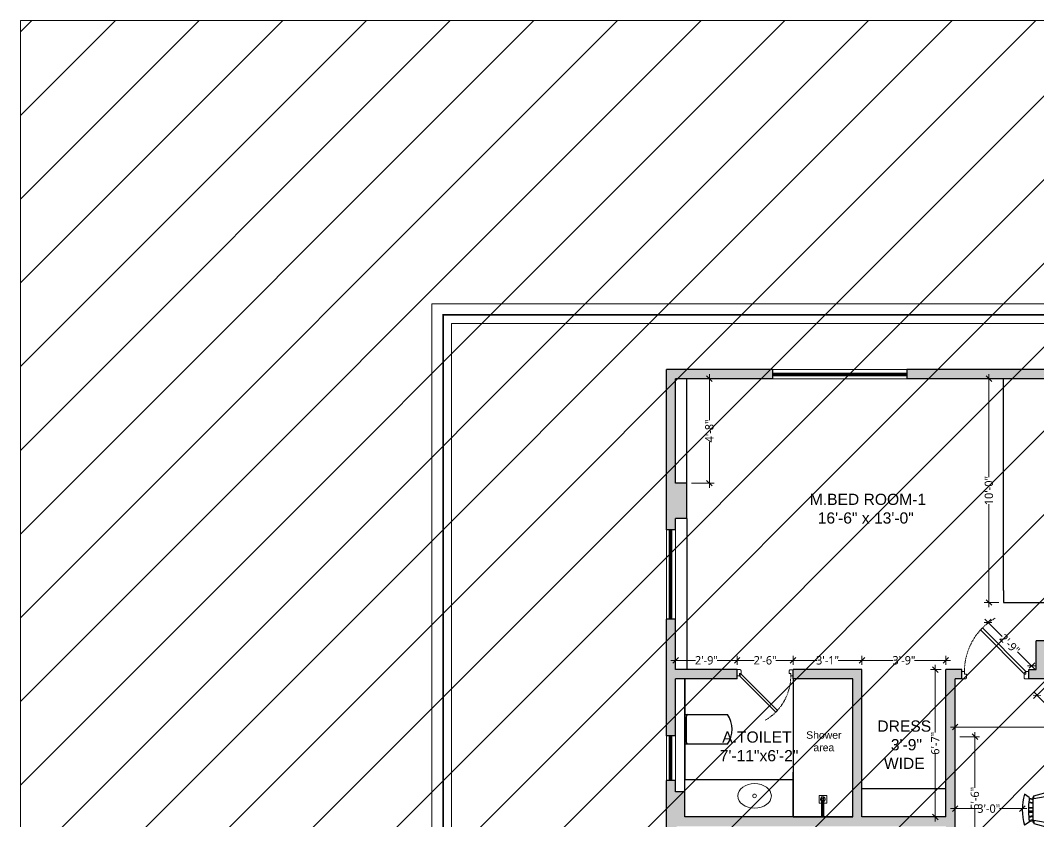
# Model space of a CAD drawing. Header units: inches. Extents: x -179 to 4134, y -2155 to 815.
# Drawn here: x -179 to 367, y 385 to 815 of the extents above; entities that cross this region are included whole.
import ezdxf

# ---------------------------------------------------------------- set-up
doc = ezdxf.new("R2010")
doc.units = ezdxf.units.IN
doc.header["$LTSCALE"] = 5
doc.linetypes.add('HIDDEN', pattern=[0.375, 0.25, -0.125])
for name, color, linetype, lineweight in [('DIM', 5, 'Continuous', 9), ('doors', 24, 'Continuous', 9), ('text', 7, 'Continuous', 5), ('title', 7, 'Continuous', 5), ('wall', 7, 'Continuous', 30), ('wall hatch', 252, 'Continuous', 5), ('window', 162, 'Continuous', 9)]:
    doc.layers.add(name, color=color, linetype=linetype, lineweight=lineweight)
doc.layers.add('FURNITURE', color=8, linetype='Continuous')
doc.styles.add('irfan', font='trebuc.ttf')
doc.styles.add('KARUN', font='arial.ttf')
doc.dimstyles.new('IRFAN', dxfattribs={"dimtxt": 4.5, "dimasz": 3, "dimexe": 2.5, "dimexo": 2.5, "dimgap": 0.09, "dimtad": 0, "dimdec": 1, "dimzin": 3, "dimdsep": 46, "dimlunit": 4, "dimtxsty": 'irfan', "dimblk": 'OBLIQUE', "dimcen": 2, "dimdle": 2.5, "dimclrd": 251, "dimclre": 251, "dimclrt": 7, "dimadec": 0, "dimazin": 0, "dimtm": 1e-09, "dimtfac": 1, "dimtdec": 1, "dimtofl": 0, "dimtmove": 0, "dimatfit": 3, "dimfxl": 2, "dimtolj": 1, "dimtzin": 0, "dimlwd": 0, "dimlwe": -1, "dimarcsym": 0})

# ---------------------------------------------------------------- blocks, each defined once
blk = doc.blocks.new('d2')
at = {"layer": 'doors'}
blk.add_lwpolyline([(-25.9, 26.27), (-2.56, 2.94), (-1.5, 4), (-24.84, 27.34), (-25.9, 26.27)], dxfattribs=at)
blk.add_lwpolyline([(-36, 0), (-34, 0), (-36, 0), (-36, 4), (-34.5, 4), (-34.5, 2.5), (-33.5, 2.5), (-33.5, 0.5), (-33.62, 0.5), (-33.62, 0.38, -0.414214), (-33.88, 0.12), (-34, 0.12), (-34, 0)], format="xyb", dxfattribs=at)
blk.add_lwpolyline([(0, 4), (-1.5, 4), (-1.5, 2.5), (-2.5, 2.5), (-2.5, 0.5), (-2.38, 0.5), (-2.38, 0.38, 0.414214), (-2.12, 0.12), (-2, 0.12), (-2, 0), (0, 0), (-2, 0), (0, 0), (0, 4)], format="xyb", close=True, dxfattribs=at)
at = {"layer": 'doors', "color": 144, "linetype": 'HIDDEN', "ltscale": 0.5}
blk.add_arc((-1.5, 4), 33.03, 120, 182.6026, dxfattribs=at)
blk = doc.blocks.new('door')
at = {"layer": 'doors', "linetype": 'Continuous'}
blk.add_line((0, 0), (0, 0), dxfattribs=at)
at = {"layer": 'doors', "xscale": -1.166666666666717, "yscale": 1.166666666666717, "zscale": 1.166666666666717, "rotation": 270}
blk.add_blockref('d2', (0, 0), dxfattribs=at)
blk = doc.blocks.new('_Oblique')
at = {"color": 0, "linetype": 'ByBlock', "lineweight": -2}
blk.add_line((-0.5, -0.5), (0.5, 0.5), dxfattribs=at)
blk = doc.blocks.new('*D18')
at = {"layer": 'Defpoints', "color": 0, "ltscale": 0.25, "transparency": 16777216}
for p in [(348.25, 622.3), (340.36, 502.3), (348.25, 502.3)]:
    blk.add_point(p, dxfattribs=at)
at = {"layer": 'DIM', "color": 251, "lineweight": 0, "ltscale": 0.25, "transparency": 16777216}
for p, q in [((340.36, 624.8), (340.36, 569.49)), ((340.36, 499.8), (340.36, 555.1))]:
    blk.add_line(p, q, dxfattribs=at)
at = {"layer": 'DIM', "color": 1, "ltscale": 0.25, "transparency": 16777216}
for p, q in [((345.75, 622.3), (337.86, 622.3)), ((345.75, 502.3), (337.86, 502.3))]:
    blk.add_line(p, q, dxfattribs=at)
at = {"layer": 'DIM', "color": 251, "lineweight": 0, "ltscale": 0.25, "transparency": 16777216, "xscale": 3, "yscale": 3, "zscale": 3}
for p, rotation in [((340.36, 622.3), 90), ((340.36, 502.3), 270)]:
    blk.add_blockref('_Oblique', p, dxfattribs=dict(at, rotation=rotation))
at = {"layer": 'DIM', "color": 1, "ltscale": 0.25, "transparency": 16777216, "insert": (340.36, 562.3), "char_height": 4.5, "attachment_point": 5, "rotation": 90, "style": 'irfan'}
blk.add_mtext('\\A1;10\'-0"', dxfattribs=at)
blk = doc.blocks.new('*D27')
at = {"layer": 'Defpoints', "color": 0, "transparency": 16777216}
for p in [(322.25, 430.3), (322.25, 364.3), (332.85, 364.3)]:
    blk.add_point(p, dxfattribs=at)
at = {"layer": 'DIM', "color": 251, "lineweight": 0, "ltscale": 0.25, "transparency": 16777216}
for p, q in [((332.85, 432.8), (332.85, 402.97)), ((332.85, 361.8), (332.85, 391.63))]:
    blk.add_line(p, q, dxfattribs=at)
at = {"layer": 'DIM', "color": 1, "ltscale": 0.25, "transparency": 16777216}
for p, q in [((324.75, 430.3), (335.35, 430.3)), ((324.75, 364.3), (335.35, 364.3))]:
    blk.add_line(p, q, dxfattribs=at)
at = {"layer": 'DIM', "color": 251, "linetype": 'ByBlock', "lineweight": 0, "transparency": 16777216, "xscale": 3, "yscale": 3, "zscale": 3}
for p, rotation in [((332.85, 430.3), 89.99999999999606), ((332.85, 364.3), 269.999999999996)]:
    blk.add_blockref('_Oblique', p, dxfattribs=dict(at, rotation=rotation))
at = {"layer": 'DIM', "color": 1, "ltscale": 0.25, "transparency": 16777216, "insert": (332.85, 397.3), "char_height": 4.5, "attachment_point": 5, "rotation": 90, "style": 'irfan'}
blk.add_mtext('\\A1;5\'-6"', dxfattribs=at)
blk = doc.blocks.new('*D31')
at = {"layer": 'Defpoints', "color": 0, "ltscale": 0.25, "transparency": 16777216}
for p in [(317.25, 471.29), (272.25, 466.3), (317.25, 466.3)]:
    blk.add_point(p, dxfattribs=at)
at = {"layer": 'DIM', "color": 251, "lineweight": 0, "ltscale": 0.25, "transparency": 16777216}
for p, q in [((269.75, 471.29), (289.05, 471.29)), ((319.75, 471.29), (300.45, 471.29))]:
    blk.add_line(p, q, dxfattribs=at)
at = {"layer": 'DIM', "color": 1, "ltscale": 0.25, "transparency": 16777216}
for p, q in [((272.25, 468.8), (272.25, 473.79)), ((317.25, 468.8), (317.25, 473.79))]:
    blk.add_line(p, q, dxfattribs=at)
at = {"layer": 'DIM', "color": 251, "lineweight": 0, "ltscale": 0.25, "transparency": 16777216, "xscale": 3, "yscale": 3, "zscale": 3, "rotation": 180}
blk.add_blockref('_Oblique', (272.25, 471.29), dxfattribs=at)
at = {"layer": 'DIM', "color": 251, "lineweight": 0, "ltscale": 0.25, "transparency": 16777216, "xscale": 3, "yscale": 3, "zscale": 3}
blk.add_blockref('_Oblique', (317.25, 471.29), dxfattribs=at)
at = {"layer": 'DIM', "color": 1, "ltscale": 0.25, "transparency": 16777216, "insert": (294.75, 471.29), "char_height": 4.5, "attachment_point": 5, "style": 'irfan'}
blk.add_mtext('\\A1;3\'-9"', dxfattribs=at)
blk = doc.blocks.new('*D32')
at = {"layer": 'Defpoints', "color": 0, "ltscale": 0.25, "transparency": 16777216}
for p in [(317.25, 466.3), (311.55, 387.3), (317.25, 387.3)]:
    blk.add_point(p, dxfattribs=at)
at = {"layer": 'DIM', "color": 1, "ltscale": 0.25, "transparency": 16777216}
for p, q in [((314.75, 466.3), (309.05, 466.3)), ((314.75, 387.3), (309.05, 387.3))]:
    blk.add_line(p, q, dxfattribs=at)
at = {"layer": 'DIM', "color": 251, "lineweight": 0, "ltscale": 0.25, "transparency": 16777216}
for p, q in [((311.55, 468.8), (311.55, 432.54)), ((311.55, 384.8), (311.55, 421.06))]:
    blk.add_line(p, q, dxfattribs=at)
at = {"layer": 'DIM', "color": 251, "lineweight": 0, "ltscale": 0.25, "transparency": 16777216, "xscale": 3, "yscale": 3, "zscale": 3}
for p, rotation in [((311.55, 466.3), 90), ((311.55, 387.3), 270)]:
    blk.add_blockref('_Oblique', p, dxfattribs=dict(at, rotation=rotation))
at = {"layer": 'DIM', "color": 1, "ltscale": 0.25, "transparency": 16777216, "insert": (311.55, 426.8), "char_height": 4.5, "attachment_point": 5, "rotation": 90, "style": 'irfan'}
blk.add_mtext('\\A1;6\'-7"', dxfattribs=at)
blk = doc.blocks.new('*D33')
at = {"layer": 'Defpoints', "color": 0, "ltscale": 0.25, "transparency": 16777216}
for p in [(235.25, 471.29), (235.25, 466.3), (272.25, 466.3)]:
    blk.add_point(p, dxfattribs=at)
at = {"layer": 'DIM', "color": 251, "lineweight": 0, "ltscale": 0.25, "transparency": 16777216}
for p, q in [((232.75, 471.29), (248.05, 471.29)), ((274.75, 471.29), (259.45, 471.29))]:
    blk.add_line(p, q, dxfattribs=at)
at = {"layer": 'DIM', "color": 1, "ltscale": 0.25, "transparency": 16777216}
for p, q in [((235.25, 468.8), (235.25, 473.79)), ((272.25, 468.8), (272.25, 473.79))]:
    blk.add_line(p, q, dxfattribs=at)
at = {"layer": 'DIM', "color": 251, "lineweight": 0, "ltscale": 0.25, "transparency": 16777216, "xscale": 3, "yscale": 3, "zscale": 3, "rotation": 180.0000000000003}
blk.add_blockref('_Oblique', (235.25, 471.29), dxfattribs=at)
at = {"layer": 'DIM', "color": 251, "lineweight": 0, "ltscale": 0.25, "transparency": 16777216, "xscale": 3, "yscale": 3, "zscale": 3}
blk.add_blockref('_Oblique', (272.25, 471.29), dxfattribs=at)
at = {"layer": 'DIM', "color": 1, "ltscale": 0.25, "transparency": 16777216, "insert": (253.75, 471.29), "char_height": 4.5, "attachment_point": 5, "style": 'irfan'}
blk.add_mtext('\\A1;3\'-1"', dxfattribs=at)
blk = doc.blocks.new('*D34')
at = {"layer": 'Defpoints', "color": 0, "ltscale": 0.25, "transparency": 16777216}
for p in [(205.25, 471.29), (205.25, 466.3), (235.25, 466.3)]:
    blk.add_point(p, dxfattribs=at)
at = {"layer": 'DIM', "color": 251, "lineweight": 0, "ltscale": 0.25, "transparency": 16777216}
for p, q in [((202.75, 471.29), (214.47, 471.29)), ((237.75, 471.29), (226.03, 471.29))]:
    blk.add_line(p, q, dxfattribs=at)
at = {"layer": 'DIM', "color": 1, "ltscale": 0.25, "transparency": 16777216}
for p, q in [((205.25, 468.8), (205.25, 473.79)), ((235.25, 468.8), (235.25, 473.79))]:
    blk.add_line(p, q, dxfattribs=at)
at = {"layer": 'DIM', "color": 251, "lineweight": 0, "ltscale": 0.25, "transparency": 16777216, "xscale": 3, "yscale": 3, "zscale": 3, "rotation": 180.0000000000003}
blk.add_blockref('_Oblique', (205.25, 471.29), dxfattribs=at)
at = {"layer": 'DIM', "color": 251, "lineweight": 0, "ltscale": 0.25, "transparency": 16777216, "xscale": 3, "yscale": 3, "zscale": 3}
blk.add_blockref('_Oblique', (235.25, 471.29), dxfattribs=at)
at = {"layer": 'DIM', "color": 1, "ltscale": 0.25, "transparency": 16777216, "insert": (220.25, 471.29), "char_height": 4.5, "attachment_point": 5, "style": 'irfan'}
blk.add_mtext('\\A1;2\'-6"', dxfattribs=at)
blk = doc.blocks.new('*D35')
at = {"layer": 'Defpoints', "color": 0, "ltscale": 0.25, "transparency": 16777216}
for p in [(172.25, 471.29), (172.25, 466.3), (205.25, 466.3)]:
    blk.add_point(p, dxfattribs=at)
at = {"layer": 'DIM', "color": 251, "lineweight": 0, "ltscale": 0.25, "transparency": 16777216}
for p, q in [((169.75, 471.29), (182.97, 471.29)), ((207.75, 471.29), (194.53, 471.29))]:
    blk.add_line(p, q, dxfattribs=at)
at = {"layer": 'DIM', "color": 1, "ltscale": 0.25, "transparency": 16777216}
for p, q in [((172.25, 468.8), (172.25, 473.79)), ((205.25, 468.8), (205.25, 473.79))]:
    blk.add_line(p, q, dxfattribs=at)
at = {"layer": 'DIM', "color": 251, "lineweight": 0, "ltscale": 0.25, "transparency": 16777216, "xscale": 3, "yscale": 3, "zscale": 3, "rotation": 180.0000000000003}
blk.add_blockref('_Oblique', (172.25, 471.29), dxfattribs=at)
at = {"layer": 'DIM', "color": 251, "lineweight": 0, "ltscale": 0.25, "transparency": 16777216, "xscale": 3, "yscale": 3, "zscale": 3}
blk.add_blockref('_Oblique', (205.25, 471.29), dxfattribs=at)
at = {"layer": 'DIM', "color": 1, "ltscale": 0.25, "transparency": 16777216, "insert": (188.75, 471.29), "char_height": 4.5, "attachment_point": 5, "style": 'irfan'}
blk.add_mtext('\\A1;2\'-9"', dxfattribs=at)
blk = doc.blocks.new('*D48')
at = {"layer": 'Defpoints', "color": 0, "ltscale": 0.25, "transparency": 16777216}
for p in [(322.25, 435.53), (322.25, 422.18), (717.25, 422.18)]:
    blk.add_point(p, dxfattribs=at)
at = {"layer": 'DIM', "color": 1, "ltscale": 0.25, "transparency": 16777216}
for p, q in [((322.25, 424.68), (322.25, 438.03)), ((717.25, 424.68), (717.25, 438.03))]:
    blk.add_line(p, q, dxfattribs=at)
at = {"layer": 'DIM', "color": 251, "lineweight": 0, "ltscale": 0.25, "transparency": 16777216}
for p, q in [((319.75, 435.53), (510.79, 435.53)), ((719.75, 435.53), (528.71, 435.53))]:
    blk.add_line(p, q, dxfattribs=at)
at = {"layer": 'DIM', "color": 251, "lineweight": 0, "ltscale": 0.25, "transparency": 16777216, "xscale": 3, "yscale": 3, "zscale": 3, "rotation": 180.0000000000001}
blk.add_blockref('_Oblique', (322.25, 435.53), dxfattribs=at)
at = {"layer": 'DIM', "color": 251, "lineweight": 0, "ltscale": 0.25, "transparency": 16777216, "xscale": 3, "yscale": 3, "zscale": 3}
blk.add_blockref('_Oblique', (717.25, 435.53), dxfattribs=at)
at = {"layer": 'DIM', "color": 1, "ltscale": 0.25, "transparency": 16777216, "insert": (519.75, 435.53), "char_height": 4.5, "attachment_point": 5, "style": 'irfan'}
blk.add_mtext('\\A1;32\'-11"', dxfattribs=at)
blk = doc.blocks.new('*D52')
at = {"layer": 'Defpoints', "color": 0, "ltscale": 0.25, "transparency": 16777216}
for p in [(178.25, 622.3), (178.25, 566.3), (190.37, 566.3)]:
    blk.add_point(p, dxfattribs=at)
at = {"layer": 'DIM', "color": 251, "lineweight": 0, "ltscale": 0.25, "transparency": 16777216}
for p, q in [((190.37, 624.8), (190.37, 600.12)), ((190.37, 563.8), (190.37, 588.47))]:
    blk.add_line(p, q, dxfattribs=at)
at = {"layer": 'DIM', "color": 1, "ltscale": 0.25, "transparency": 16777216}
for p, q in [((180.75, 622.3), (192.87, 622.3)), ((180.75, 566.3), (192.87, 566.3))]:
    blk.add_line(p, q, dxfattribs=at)
at = {"layer": 'DIM', "color": 251, "lineweight": 0, "ltscale": 0.25, "transparency": 16777216, "xscale": 3, "yscale": 3, "zscale": 3}
for p, rotation in [((190.37, 622.3), 90), ((190.37, 566.3), 270)]:
    blk.add_blockref('_Oblique', p, dxfattribs=dict(at, rotation=rotation))
at = {"layer": 'DIM', "color": 1, "ltscale": 0.25, "transparency": 16777216, "insert": (190.37, 594.3), "char_height": 4.5, "attachment_point": 5, "rotation": 90, "style": 'irfan'}
blk.add_mtext('\\A1;4\'-8"', dxfattribs=at)
blk = doc.blocks.new('Chair - Rocking')
at = {"linetype": 'Continuous'}
for p, q in [((-8, -4.5), (-10, -1.5)), ((-7.5, -4.5), (-7, -7)), ((-6.5, -7), (-7.02225, -4.43)), ((-4.5, -7), (-4.96674, -4.19951)), ((-4, -7), (-4.40532, -4.16272)), ((-1.5, -4.05012), (-1.5, -7)), ((-1, -7), (-1, -4.05012)), ((1, -7), (1, -4.04655)), ((1.5, -4.05012), (1.5, -7)), ((4, -7), (4.40187, -4.18694)), ((4.5, -7), (4.96761, -4.19437)), ((6.5, -7), (7, -4.4057)), ((7.5, -4.5), (7, -7)), ((8, -4.5), (10, -1.5)), ((-9, -7.5), (-12, -18.49999)), ((-7, -7.5), (-9, -7.5)), ((-9, -18.49999), (-7, -7.5)), ((-8.23428, -6.99939), (-8.3093, -7.47958)), ((-8.23041, -7), (8.23915, -7)), ((7, -7.5), (9, -7.5)), ((9, -18.49999), (7, -7.5)), ((8.31071, -7.48854), (8.23449, -7.00073)), ((9, -7.5), (12, -18.49999)), ((-10.36644, -20.64523), (-10.5, -21.49999)), ((-9, -22.49999), (-9.5, -26.49999)), ((0, -22.49999), (-9.5, -22.49999)), ((-8, -26.49999), (-7.5, -22.49999)), ((0, -22.49999), (9.5, -22.49999)), ((8, -26.49999), (7.5, -22.49999)), ((9, -22.49999), (9.5, -26.49999)), ((10.5, -21.49999), (10.3575, -20.58798)), ((-9.5, -26.49999), (-8, -26.49999)), ((9.5, -26.49999), (8, -26.49999))]:
    blk.add_line(p, q, dxfattribs=at)
for centre, radius, start, end in [((0, -34.08333), 34.08333, 72.93847, 107.0615), ((0, -68.25004), 64.25, 93.92211, 97.15267), ((0, -68.25004), 64.25, 82.84733, 93.92211), ((-10.5, -18.99999), 1.58114, 161.5651, 18.43495), ((10.5, -18.99999), 1.58114, 161.5651, 18.43495), ((-9.5, -21.49999), 1, 180, 270), ((9.5, -21.49999), 1, 270, 0)]:
    blk.add_arc(centre, radius, start, end, dxfattribs=at)
blk = doc.blocks.new('*D64')
at = {"layer": 'Defpoints', "color": 0, "transparency": 16777216}
for p in [(375.25, 461.3), (402.35, 433.18), (393.25, 424.4)]:
    blk.add_point(p, dxfattribs=at)
at = {"layer": 'DIM', "color": 251, "ltscale": 0.25, "transparency": 16777216}
for p, q in [((373.45, 459.56), (364.35, 450.79)), ((400.55, 431.44), (391.45, 422.67))]:
    blk.add_line(p, q, dxfattribs=at)
at = {"layer": 'DIM', "color": 251, "lineweight": 0, "ltscale": 0.25, "transparency": 16777216}
for p, q in [((364.41, 454.32), (375.74, 442.57)), ((394.99, 422.6), (383.66, 434.36))]:
    blk.add_line(p, q, dxfattribs=at)
at = {"layer": 'DIM', "color": 251, "linetype": 'ByBlock', "lineweight": 0, "transparency": 16777216, "xscale": 3, "yscale": 3, "zscale": 3}
for p, rotation in [((366.15, 452.52), 133.9490432139864), ((393.25, 424.4), 313.9490432139864)]:
    blk.add_blockref('_Oblique', p, dxfattribs=dict(at, rotation=rotation))
at = {"layer": 'DIM', "color": 7, "ltscale": 0.25, "transparency": 16777216, "insert": (379.7, 438.46), "char_height": 4.5, "attachment_point": 5, "rotation": 313.949, "style": 'irfan'}
blk.add_mtext('\\A1;3\'-3"', dxfattribs=at)
blk = doc.blocks.new('*D66')
at = {"layer": 'Defpoints', "color": 0, "ltscale": 0.25, "transparency": 16777216}
for p in [(322.25, 391.75), (322.25, 391.13), (358.29, 391.75)]:
    blk.add_point(p, dxfattribs=at)
at = {"layer": 'DIM', "color": 251, "ltscale": 0.25, "transparency": 16777216}
blk.add_line((322.25, 393.63), (322.25, 394.25), dxfattribs=at)
at = {"layer": 'DIM', "color": 251, "lineweight": 0, "ltscale": 0.25, "transparency": 16777216}
for p, q in [((319.75, 391.75), (334.57, 391.75)), ((360.79, 391.75), (345.97, 391.75))]:
    blk.add_line(p, q, dxfattribs=at)
at = {"layer": 'DIM', "color": 251, "lineweight": 0, "ltscale": 0.25, "transparency": 16777216, "xscale": 3, "yscale": 3, "zscale": 3, "rotation": 180}
blk.add_blockref('_Oblique', (322.25, 391.75), dxfattribs=at)
at = {"layer": 'DIM', "color": 251, "lineweight": 0, "ltscale": 0.25, "transparency": 16777216, "xscale": 3, "yscale": 3, "zscale": 3}
blk.add_blockref('_Oblique', (358.29, 391.75), dxfattribs=at)
at = {"layer": 'DIM', "color": 7, "ltscale": 0.25, "transparency": 16777216, "insert": (340.27, 391.75), "char_height": 4.5, "attachment_point": 5, "style": 'irfan'}
blk.add_mtext('\\A1;3\'-0"', dxfattribs=at)
blk = doc.blocks.new('*D90')
at = {"layer": 'Defpoints', "color": 0, "transparency": 16777216}
for p in [(336.91, 488.63), (360.25, 465.29), (363.23, 468.27)]:
    blk.add_point(p, dxfattribs=at)
at = {"layer": 'DIM', "color": 251, "lineweight": 0, "ltscale": 0.25, "transparency": 16777216}
for p, q in [((338.12, 493.38), (347.47, 484.02)), ((365, 466.5), (355.64, 475.85))]:
    blk.add_line(p, q, dxfattribs=at)
at = {"layer": 'DIM', "color": 251, "ltscale": 0.25, "transparency": 16777216}
for p, q in [((338.68, 490.4), (341.66, 493.38)), ((362.02, 467.06), (365, 470.04))]:
    blk.add_line(p, q, dxfattribs=at)
at = {"layer": 'DIM', "color": 251, "linetype": 'ByBlock', "lineweight": 0, "transparency": 16777216, "xscale": 3, "yscale": 3, "zscale": 3}
for p, rotation in [((339.89, 491.61), 134.9999999999999), ((363.23, 468.27), 314.9999999999999)]:
    blk.add_blockref('_Oblique', p, dxfattribs=dict(at, rotation=rotation))
at = {"layer": 'DIM', "color": 7, "ltscale": 0.25, "transparency": 16777216, "insert": (351.56, 479.94), "char_height": 4.5, "attachment_point": 5, "rotation": 315, "style": 'irfan'}
blk.add_mtext('\\A1;2\'-9"', dxfattribs=at)

msp = doc.modelspace()

# ---------------------------------------------------------------- hatches: boundary and pattern name
at = {"lineweight": 15, "ltscale": 0.25, "transparency": 33554687}
h = msp.add_hatch(dxfattribs=at)
h.set_pattern_fill('ANSI31', color=256, scale=10)
h.paths.add_polyline_path([(-179.41, 814.5), (2097.9, 814.5), (2097.9, -2154.98), (-179.41, -2154.98)])
at = {"layer": 'wall hatch', "ltscale": 0.25}
h = msp.add_hatch(color=256, dxfattribs=at)
h.dxf.hatch_style = 1
h.paths.add_polyline_path([(178.25, 566.3), (172.25, 566.3), (172.25, 622.3), (224.25, 622.3), (224.25, 627.3), (167.25, 627.3), (167.25, 541.3), (172.25, 541.3), (172.25, 547.3), (178.25, 547.3)])
h = msp.add_hatch(color=256, dxfattribs=at)
h.dxf.hatch_style = 1
h.paths.add_polyline_path([(381.25, 627.3), (296.25, 627.3), (296.25, 622.3), (370.25, 622.3), (370.25, 481.8), (365.75, 481.8), (365.75, 466.3), (361.75, 466.3), (361.75, 461.3), (375.25, 461.3), (375.25, 622.3), (381.25, 622.3)])
h = msp.add_hatch(color=256, dxfattribs=at)
h.dxf.hatch_style = 1
h.paths.add_polyline_path([(205.25, 466.3), (172.25, 466.3), (172.25, 493.3), (167.25, 493.3), (167.25, 430.8), (172.25, 430.8), (172.25, 461.3), (205.25, 461.3)])
h = msp.add_hatch(color=256, dxfattribs=at)
h.dxf.hatch_style = 1
h.paths.add_polyline_path([(272.25, 466.3), (235.25, 466.3), (235.25, 461.3), (267.25, 461.3), (267.25, 387.3), (177.25, 387.3), (177.25, 400.8), (172.25, 400.8), (172.25, 406.8), (167.25, 406.8), (167.25, 365.8), (172.75, 365.8), (172.75, 382.3), (262.75, 382.3), (267.75, 382.3), (317.25, 382.3), (317.25, 364.3), (322.25, 364.3), (322.25, 461.3), (325.75, 461.3), (325.75, 466.3), (317.25, 466.3), (317.25, 387.3), (272.25, 387.3)])

# ---------------------------------------------------------------- linework, layer by layer
at = {"color": 25, "ltscale": 0.25}
for p, q in [((348.25, 508.8), (348.25, 502.3)), ((348.25, 502.3), (370.25, 502.3)), ((177.25, 461.3), (177.25, 407.3)), ((177.25, 407.3), (235.25, 407.3))]:
    msp.add_line(p, q, dxfattribs=at)
for p, q in [((177.25, 442.3), (177.25, 426.3)), ((177.25, 442.3), (200.02, 442.3)), ((177.83, 440.3), (177.83, 428.19)), ((200.02, 426.3), (177.25, 426.3))]:
    msp.add_line(p, q)
at = {"lineweight": 15, "ltscale": 0.25}
msp.add_lwpolyline([(-179.41, 814.5), (2097.9, 814.5), (2097.9, -2154.98), (-179.41, -2154.98)], close=True, dxfattribs=at)
for centre, radius, start, end in [((180.13, 440.3), 2.3, 119.7956, 180), ((188.64, 434.29), 13.91, 324.9086, 35.1053), ((180.13, 428.19), 2.3, 180, 235.4709)]:
    msp.add_arc(centre, radius, start, end)
at = {"layer": 'FURNITURE'}
for p, q in [((250.75, 387.79), (250.75, 398.32)), ((251.75, 387.79), (251.75, 398.32))]:
    msp.add_line(p, q, dxfattribs=at)
at = {"layer": 'FURNITURE', "lineweight": 15}
for p, q in [((250.98, 396.44), (250.98, 387.39)), ((251.52, 396.46), (251.52, 387.39))]:
    msp.add_line(p, q, dxfattribs=at)
msp.add_lwpolyline([(249.33, 398.82), (253.42, 398.82), (253.42, 394.73), (249.33, 394.73)], close=True, dxfattribs=at)
at = {"layer": 'FURNITURE', "lineweight": 5}
msp.add_circle((214.6, 398.59), 1, dxfattribs=at)
at = {"layer": 'FURNITURE', "lineweight": 15}
for radius, start, end in [(1.25, 283.0779, 258.3906), (0.51, 303.5956, 240.5213)]:
    msp.add_arc((251.23, 396.88), radius, start, end, dxfattribs=at)
at = {"layer": 'FURNITURE', "lineweight": 5}
msp.add_ellipse((214.6, 398.59), major_axis=(-9, 0), ratio=0.731859, dxfattribs=at)
at = {"layer": 'title'}
for points in [[(915.51, 44.55), (915.51, 662.54), (41.49, 662.54), (41.49, 44.55)], [(904.99, 652.02), (52.01, 652.02), (52.01, 56.44), (904.99, 56.44)]]:
    msp.add_lwpolyline(points, close=True, dxfattribs=at)
at = {"layer": 'title', "color": 7, "linetype": 'Continuous', "const_width": 0.902}
msp.add_lwpolyline([(909.57, 656.61), (47.42, 656.61), (47.42, 50.48), (909.57, 50.48)], close=True, dxfattribs=at)
at = {"layer": 'wall', "ltscale": 0.25}
for p, q in [((167.25, 541.3), (167.25, 627.3)), ((224.25, 627.3), (167.25, 627.3)), ((224.25, 627.3), (224.25, 622.3)), ((296.25, 627.3), (296.25, 622.3)), ((381.25, 627.3), (296.25, 627.3)), ((172.25, 566.3), (172.25, 622.3)), ((224.25, 622.3), (172.25, 622.3)), ((370.25, 622.3), (296.25, 622.3)), ((178.25, 566.3), (172.25, 566.3)), ((178.25, 547.3), (178.25, 566.3)), ((178.25, 547.3), (172.25, 547.3)), ((172.25, 541.3), (172.25, 547.3)), ((172.25, 541.3), (167.25, 541.3)), ((172.25, 493.3), (167.25, 493.3)), ((167.25, 430.8), (167.25, 493.3)), ((172.25, 466.3), (172.25, 493.3)), ((365.75, 466.3), (365.75, 481.8)), ((370.25, 481.8), (365.75, 481.8)), ((205.25, 466.3), (172.25, 466.3)), ((205.25, 461.3), (205.25, 466.3)), ((235.25, 461.3), (235.25, 466.3)), ((272.25, 466.3), (235.25, 466.3)), ((272.25, 387.3), (272.25, 466.3)), ((317.25, 387.3), (317.25, 466.3)), ((325.75, 466.3), (317.25, 466.3)), ((325.75, 461.3), (325.75, 466.3)), ((361.75, 461.3), (361.75, 466.3)), ((361.75, 466.3), (365.75, 466.3)), ((205.25, 461.3), (172.25, 461.3)), ((172.25, 430.8), (172.25, 461.3)), ((177.25, 400.8), (177.25, 461.3)), ((267.25, 461.3), (235.25, 461.3)), ((267.25, 387.3), (267.25, 461.3)), ((322.25, 364.3), (322.25, 461.3)), ((325.75, 461.3), (322.25, 461.3)), ((375.25, 461.3), (361.75, 461.3)), ((172.25, 430.8), (167.25, 430.8)), ((172.25, 406.8), (167.25, 406.8)), ((167.25, 365.8), (167.25, 406.8)), ((172.25, 400.8), (172.25, 406.8)), ((177.25, 400.8), (172.25, 400.8)), ((177.25, 387.3), (177.25, 400.8)), ((267.25, 387.3), (177.25, 387.3)), ((317.25, 387.3), (272.25, 387.3))]:
    msp.add_line(p, q, dxfattribs=at)
at = {"layer": 'wall', "lineweight": -2, "ltscale": 0.25}
for p, q in [((178.25, 566.3), (178.25, 622.3)), ((178.25, 547.3), (178.25, 466.3))]:
    msp.add_line(p, q, dxfattribs=at)
at = {"layer": 'wall', "color": 25, "lineweight": -2, "ltscale": 0.25}
for p, q in [((348.25, 508.8), (348.25, 622.3)), ((235.25, 387.3), (235.25, 411.3)), ((317.25, 402.3), (272.25, 402.3))]:
    msp.add_line(p, q, dxfattribs=at)
at = {"layer": 'wall', "lineweight": -3, "ltscale": 0.25}
msp.add_line((235.25, 461.3), (235.25, 387.3), dxfattribs=at)
at = {"layer": 'wall', "color": 152, "ltscale": 0.25, "true_color": 0x2776bb}
for p, q in [((235.25, 387.3), (267.25, 387.3)), ((250.98, 387.39), (251.52, 387.39))]:
    msp.add_line(p, q, dxfattribs=at)
at = {"layer": 'window', "color": 29, "ltscale": 0.25}
for p, q in [((296.25, 627.3), (224.25, 627.3)), ((224.25, 622.3), (296.25, 622.3)), ((167.25, 541.3), (167.25, 493.3)), ((172.25, 493.3), (172.25, 541.3)), ((167.25, 430.8), (167.25, 406.8)), ((172.25, 406.8), (172.25, 430.8))]:
    msp.add_line(p, q, dxfattribs=at)
at = {"layer": 'window', "color": 5, "ltscale": 0.25, "const_width": 2}
for points in [[(296.25, 624.55), (224.25, 624.55)], [(169.5, 493.3), (169.5, 541.3)], [(169.5, 406.8), (169.5, 430.8)]]:
    msp.add_lwpolyline(points, dxfattribs=at)

# ---------------------------------------------------------------- block references
at = {"layer": 'doors', "linetype": 'ByBlock', "lineweight": 0}
for p, xscale, yscale, zscale, rotation in [((361.75, 461.3), -0.8571428571562606, 0.8571428571562606, 0.8571428571562606, 270), ((205.25, 466.3), -0.7142857142856247, 0.7142857142856247, 0.7142857142856247, 89.95942892069796)]:
    msp.add_blockref('door', p, dxfattribs=dict(at, xscale=xscale, yscale=yscale, zscale=zscale, rotation=rotation))
at = {"layer": 'FURNITURE', "xscale": 0.8300351359969377, "yscale": 0.8300351359969377, "zscale": 0.8300351359969377, "rotation": 90}
msp.add_blockref('Chair - Rocking', (358.29, 391.17), dxfattribs=at)

# ---------------------------------------------------------------- texts
at = {"layer": 'text', "lineweight": 25, "char_height": 6, "attachment_point": 9, "style": 'KARUN'}
for s, insert, width in [('\\A1;\\pxqc,t7,10; M.BED ROOM-1\\P16\'-6" x 13\'-0"', (305.93, 544.55), 63.3424), ('\\A1;\\pxqc,t10;DRESS\\P 3\'-9" \\PWIDE', (331.88, 413.04), 73.8995), ('\\A1;\\pxqc,t10;A.TOILET\\P 7\'-11"x6\'-2"', (252.8, 417.07), 73.8995)]:
    msp.add_mtext(s, dxfattribs=dict(at, insert=insert, width=width))
at = {"layer": 'text', "color": 251, "lineweight": 25, "insert": (266.08, 422.5), "char_height": 4, "width": 28.5948, "attachment_point": 9, "style": 'KARUN'}
msp.add_mtext('\\A1;\\pxqc,t10;Shower \\Parea', dxfattribs=at)

# ---------------------------------------------------------------- dimensions: what is measured, and where the dimension line sits
at = {"layer": 'DIM', "ltscale": 0.25}
for p1, p2, distance, override, picture, middle in [((178.25, 622.3), (178.25, 566.3), 12.12, {"dimpost": '\\X', "dimclre": 1, "dimclrt": 1}, '*D52', (190.37, 594.3)), ((348.25, 622.3), (348.25, 502.3), -7.89, {"dimpost": '\\X', "dimclre": 1, "dimclrt": 1}, '*D18', (340.36, 562.3)), ((272.25, 466.3), (317.25, 466.3), 4.99, {"dimpost": '\\X', "dimclre": 1, "dimclrt": 1}, '*D31', (294.75, 471.29)), ((317.25, 466.3), (317.25, 387.3), -5.7, {"dimpost": '\\X', "dimclre": 1, "dimclrt": 1}, '*D32', (311.55, 426.8)), ((375.25, 461.3), (402.35, 433.18), -12.64, {"dimpost": '\\X'}, '*D64', (379.7, 438.46)), ((322.25, 430.3), (322.25, 364.3), 10.6, {"dimpost": '\\X', "dimclre": 1, "dimclrt": 1}, '*D27', (332.85, 397.3))]:
    dim = msp.add_aligned_dim(p1=p1, p2=p2, distance=distance, dimstyle='IRFAN', override=override, dxfattribs=at)
    dim.commit()
    dim.dimension.update_dxf_attribs({"geometry": picture, "text_midpoint": middle})
at = {"layer": 'DIM', "color": 25, "ltscale": 0.25}
dim = msp.add_aligned_dim(p1=(336.91, 488.63), p2=(360.25, 465.29), distance=4.21, dimstyle='IRFAN', override={"dimpost": '\\X'}, dxfattribs=at)
dim.commit()
dim.dimension.update_dxf_attribs({"geometry": '*D90', "text_midpoint": (351.56, 479.94)})
at = {"layer": 'DIM', "ltscale": 0.25}
for base, p1, p2, picture, middle in [((172.25, 471.29), (205.25, 466.3), (172.25, 466.3), '*D35', (188.75, 471.29)), ((205.25, 471.29), (235.25, 466.3), (205.25, 466.3), '*D34', (220.25, 471.29)), ((235.25, 471.29), (272.25, 466.3), (235.25, 466.3), '*D33', (253.75, 471.29))]:
    dim = msp.add_linear_dim(base=base, p1=p1, p2=p2, angle=180, dimstyle='IRFAN', override={"dimpost": '\\X', "dimclre": 1, "dimclrt": 1, "dimtmove": 1}, dxfattribs=at)
    dim.commit()
    dim.dimension.update_dxf_attribs({"geometry": picture, "text_midpoint": middle})
dim = msp.add_linear_dim(base=(322.25, 435.53), p1=(717.25, 422.18), p2=(322.25, 422.18), angle=180, dimstyle='IRFAN', override={"dimpost": '\\X', "dimclre": 1, "dimclrt": 1}, dxfattribs=at)
dim.commit()
dim.dimension.update_dxf_attribs({"geometry": '*D48', "text_midpoint": (519.75, 435.53), "dimtype": 161})
dim = msp.add_linear_dim(base=(322.25, 391.75), p1=(358.29, 391.75), p2=(322.25, 391.13), dimstyle='IRFAN', override={"dimpost": '\\X'}, dxfattribs=at)
dim.commit()
dim.dimension.update_dxf_attribs({"geometry": '*D66', "text_midpoint": (340.27, 391.75)})

doc.saveas('drawing.dxf')
